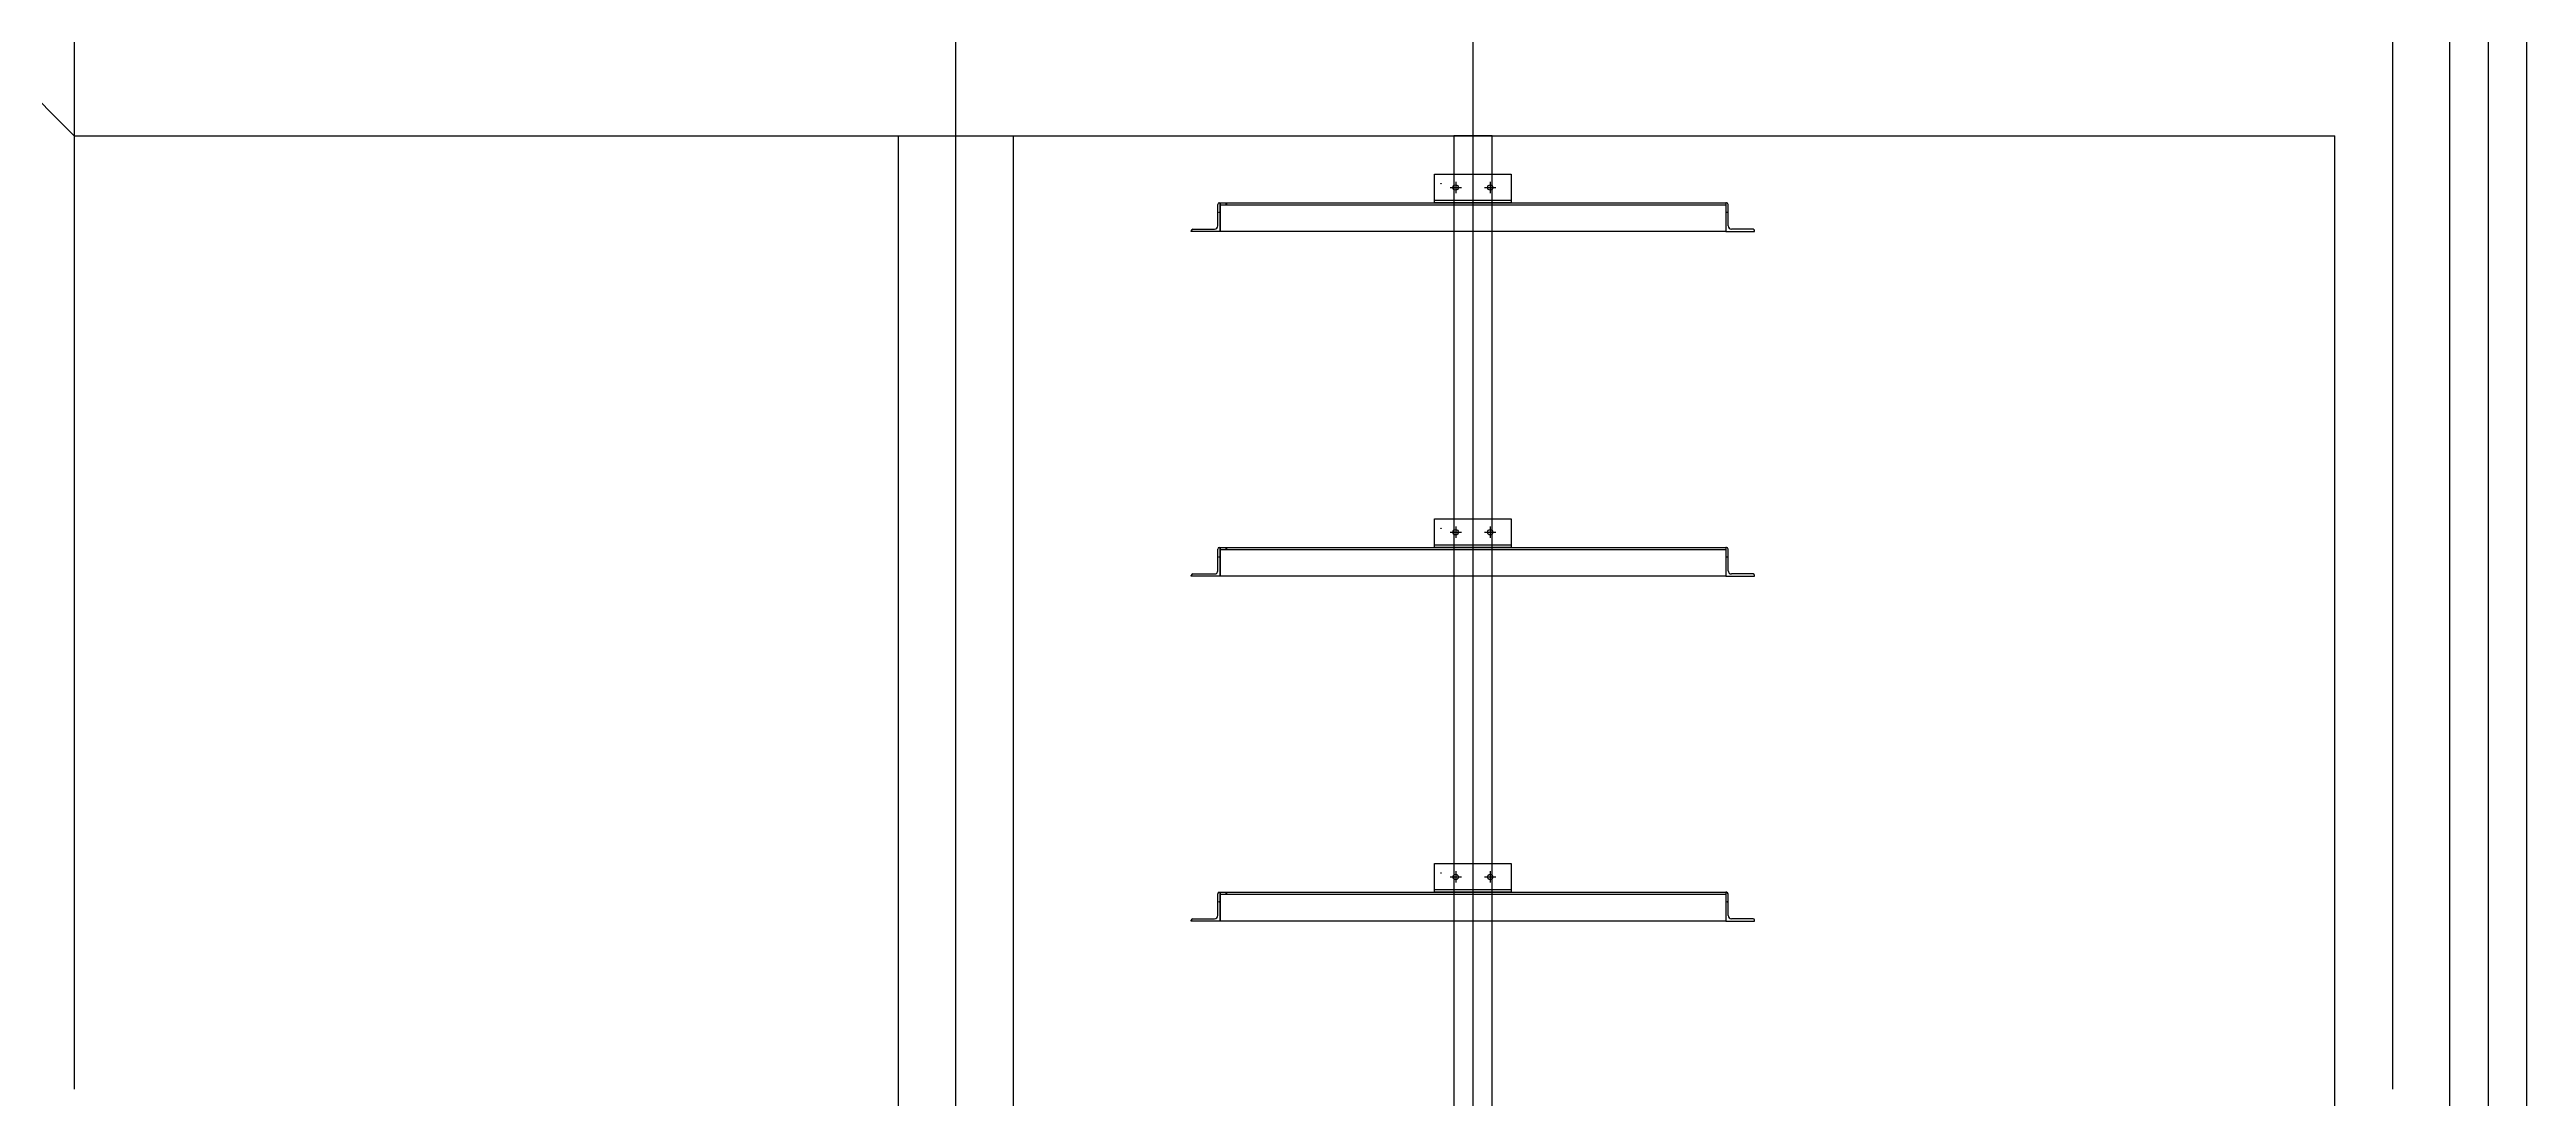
# Model space of a CAD drawing. Header units: millimetres. Extents: x 0 to 356400, y 0 to 68257.
# Drawn here: x 331824 to 338288, y 47725 to 50464 of the extents above; entities that cross this region are included whole.
import ezdxf
from ezdxf.enums import TextEntityAlignment as Align

# ---------------------------------------------------------------- set-up
doc = ezdxf.new("R2010")
doc.units = ezdxf.units.MM
doc.header["$LTSCALE"] = 75
doc.linetypes.add('CEN', pattern=[62, 60, -1, 0, -1])
for name, color, linetype in [('8', 8, 'Continuous'), ('A-CEN', 1, 'CEN'), ('주단면도-1$0$A-FLOR-GW', 6, 'Continuous'), ('주단면도-1$0$A-ST-CONC', 2, 'Continuous')]:
    doc.layers.add(name, color=color, linetype=linetype)
doc.styles.get("Standard").update_dxf_attribs({"font": 'arial.ttf'})

# ---------------------------------------------------------------- blocks, each defined once
blk = doc.blocks.new('G$CFADF2E56')
at = {"layer": '8'}
for p, q in [((1167.8, 24550, 0), (1167.8, 650, 0)), ((1217.8, 20450, 0), (1117.8, 20450, 0)), ((1117.8, 20450, 0), (1117.8, 0, 0)), ((1217.8, 0, 0), (1217.8, 20450, 0)), ((1067.8, 20350), (1267.8, 20350)), ((1067.8, 20275), (1067.8, 20350)), ((1108, 20315), (1137.6, 20315)), ((1122.8, 20329.8), (1122.8, 20300.2)), ((1198, 20315), (1227.6, 20315)), ((1212.8, 20329.8), (1212.8, 20300.2)), ((1267.8, 20350), (1267.8, 20275)), ((501.8, 20214.5), (501.8, 20271)), ((505.8, 20275), (507.8, 20275)), ((507.8, 20275), (1827.8, 20275)), ((507.8, 20200), (507.8, 20275)), ((507.8, 20275), (507.8, 20200)), ((1827.8, 20269), (507.8, 20269)), ((1267.8, 20281), (1067.8, 20281)), ((1267.8, 20275), (1067.8, 20275)), ((1827.8, 20275), (1827.8, 20200)), ((1827.8, 20275), (1827.8, 20200)), ((1829.8, 20275), (1827.8, 20275)), ((1833.8, 20214.5), (1833.8, 20271)), ((432.8, 20200), (432.8, 20202)), ((507.8, 20200), (432.8, 20200)), ((436.8, 20206), (493.3, 20206)), ((1827.8, 20200), (507.8, 20200)), ((1827.8, 20200), (1902.8, 20200)), ((1898.8, 20206), (1842.3, 20206)), ((1902.8, 20200), (1902.8, 20202)), ((1067.8, 19450), (1267.8, 19450)), ((1067.8, 19375), (1067.8, 19450)), ((1108, 19415), (1137.6, 19415)), ((1122.8, 19429.8), (1122.8, 19400.2)), ((1198, 19415), (1227.6, 19415)), ((1212.8, 19429.8), (1212.8, 19400.2)), ((1267.8, 19450), (1267.8, 19375)), ((501.8, 19314.5), (501.8, 19371)), ((505.8, 19375), (507.8, 19375)), ((507.8, 19300), (507.8, 19375)), ((507.8, 19375), (1827.8, 19375)), ((507.8, 19375), (507.8, 19300)), ((1827.8, 19369), (507.8, 19369)), ((1267.8, 19381), (1067.8, 19381)), ((1267.8, 19375), (1067.8, 19375)), ((1827.8, 19375), (1827.8, 19300)), ((1829.8, 19375), (1827.8, 19375)), ((1827.8, 19375), (1827.8, 19300)), ((1833.8, 19314.5), (1833.8, 19371)), ((432.8, 19300), (432.8, 19302)), ((507.8, 19300), (432.8, 19300)), ((436.8, 19306), (493.3, 19306)), ((1827.8, 19300), (507.8, 19300)), ((1827.8, 19300), (1902.8, 19300)), ((1898.8, 19306), (1842.3, 19306)), ((1902.8, 19300), (1902.8, 19302)), ((1067.8, 18550), (1267.8, 18550)), ((1067.8, 18475), (1067.8, 18550)), ((1108, 18515), (1137.6, 18515)), ((1122.8, 18529.8), (1122.8, 18500.2)), ((1198, 18515), (1227.6, 18515)), ((1212.8, 18529.8), (1212.8, 18500.2)), ((1267.8, 18550), (1267.8, 18475)), ((501.8, 18414.5), (501.8, 18471)), ((505.8, 18475), (507.8, 18475)), ((507.8, 18475), (1827.8, 18475)), ((507.8, 18400), (507.8, 18475)), ((507.8, 18475), (507.8, 18400)), ((1827.8, 18469), (507.8, 18469)), ((1267.8, 18481), (1067.8, 18481)), ((1267.8, 18475), (1067.8, 18475)), ((1827.8, 18475), (1827.8, 18400)), ((1827.8, 18475), (1827.8, 18400)), ((1829.8, 18475), (1827.8, 18475)), ((1833.8, 18414.5), (1833.8, 18471)), ((432.8, 18400), (432.8, 18402)), ((507.8, 18400), (432.8, 18400)), ((436.8, 18406), (493.3, 18406)), ((1827.8, 18400), (507.8, 18400)), ((1827.8, 18400), (1902.8, 18400)), ((1898.8, 18406), (1842.3, 18406)), ((1902.8, 18400), (1902.8, 18402))]:
    blk.add_line(p, q, dxfattribs=at)
for centre, radius in [((1084.5, 20325), 0.5), ((1122.8, 20315), 7), ((1212.8, 20315), 7), ((504.8, 20250), 0.5), ((524.5, 20272), 0.5), ((1830.8, 20250), 0.5), ((1084.5, 19425), 0.5), ((1122.8, 19415), 7), ((1212.8, 19415), 7), ((504.8, 19350), 0.5), ((524.5, 19372), 0.5), ((1830.8, 19350), 0.5), ((1084.5, 18525), 0.5), ((1122.8, 18515), 7), ((1212.8, 18515), 7), ((504.8, 18450), 0.5), ((524.5, 18472), 0.5), ((1830.8, 18450), 0.5)]:
    blk.add_circle(centre, radius, dxfattribs=at)
for centre, radius, start, end in [((505.8, 20271), 4, 90, 180), ((1829.8, 20271), 4, 0, 90), ((436.8, 20202), 4, 90, 180), ((493.3, 20214.5), 8.5, 270, 0), ((1842.3, 20214.5), 8.5, 180, 270), ((1898.8, 20202), 4, 0, 90), ((505.8, 19371), 4, 90, 180), ((1829.8, 19371), 4, 0, 90), ((436.8, 19302), 4, 90, 180), ((493.3, 19314.5), 8.5, 270, 0), ((1842.3, 19314.5), 8.5, 180, 270), ((1898.8, 19302), 4, 0, 90), ((505.8, 18471), 4, 90, 180), ((1829.8, 18471), 4, 0, 90), ((436.8, 18402), 4, 90, 180), ((493.3, 18414.5), 8.5, 270, 0), ((1842.3, 18414.5), 8.5, 180, 270), ((1898.8, 18402), 4, 0, 90)]:
    blk.add_arc(centre, radius, start, end, dxfattribs=at)
at = {"layer": '8', "text_generation_flag": 4}
for rotation, p in [(180, (1084.5, 20325)), (180, (504.8, 20250)), (270, (524.5, 20272)), (180, (1084.5, 19425)), (180, (504.8, 19350)), (270, (524.5, 19372)), (180, (1084.5, 18525)), (180, (504.8, 18450)), (270, (524.5, 18472))]:
    blk.add_text('Info', height=0.25, rotation=rotation, dxfattribs=at).set_placement(p, align=Align.MIDDLE_CENTER)
at = {"layer": '8'}
for p in [(1830.8, 20250), (1830.8, 19350), (1830.8, 18450)]:
    blk.add_text('Info', height=0.25, dxfattribs=at).set_placement(p, align=Align.MIDDLE_CENTER)
at = {"layer": '8', "text_generation_flag": 4, "flags": 1}
for tag, p, rotation in [('MATERIAL', (1084.5, 20321), 180), ('REMARK', (1084.5, 20317), 180), ('WEIGHT', (1084.5, 20320), 180), ('ENAME', (1084.5, 20323), 180), ('MAKER', (1084.5, 20318), 180), ('USER4', (1084.5, 20313), 180), ('PRICE', (1084.5, 20319), 180), ('USER1', (1084.5, 20316), 180), ('USER2', (1084.5, 20315), 180), ('USER3', (1084.5, 20314), 180), ('USER5', (1084.5, 20312), 180), ('NAME', (1084.5, 20324), 180), ('SPEC', (1084.5, 20322), 180), ('QTY', (1084.5, 20311), 180), ('MATERIAL', (504.8, 20246), 180), ('REMARK', (504.8, 20242), 180), ('WEIGHT', (504.8, 20245), 180), ('ENAME', (504.8, 20248), 180), ('MAKER', (504.8, 20243), 180), ('USER1', (504.8, 20241), 180), ('USER2', (504.8, 20240), 180), ('USER3', (504.8, 20239), 180), ('USER4', (504.8, 20238), 180), ('USER5', (504.8, 20237), 180), ('NAME', (504.8, 20249), 180), ('PRICE', (504.8, 20244), 180), ('SPEC', (504.8, 20247), 180), ('QTY', (504.8, 20236), 180), ('NAME', (525.5, 20272), 270), ('ENAME', (526.5, 20272), 270), ('SPEC', (527.5, 20272), 270), ('MATERIAL', (528.5, 20272), 270), ('WEIGHT', (529.5, 20272), 270), ('PRICE', (530.5, 20272), 270), ('MAKER', (531.5, 20272), 270), ('REMARK', (532.5, 20272), 270), ('USER1', (533.5, 20272), 270), ('USER2', (534.5, 20272), 270), ('USER3', (535.5, 20272), 270), ('USER4', (536.5, 20272), 270), ('USER5', (537.5, 20272), 270), ('QTY', (538.5, 20272), 270), ('MATERIAL', (1084.5, 19421), 180), ('REMARK', (1084.5, 19417), 180), ('WEIGHT', (1084.5, 19420), 180), ('ENAME', (1084.5, 19423), 180), ('MAKER', (1084.5, 19418), 180), ('USER4', (1084.5, 19413), 180), ('PRICE', (1084.5, 19419), 180), ('USER1', (1084.5, 19416), 180), ('USER2', (1084.5, 19415), 180), ('USER3', (1084.5, 19414), 180), ('USER5', (1084.5, 19412), 180), ('NAME', (1084.5, 19424), 180), ('SPEC', (1084.5, 19422), 180), ('QTY', (1084.5, 19411), 180), ('MATERIAL', (504.8, 19346), 180), ('REMARK', (504.8, 19342), 180), ('WEIGHT', (504.8, 19345), 180), ('ENAME', (504.8, 19348), 180), ('MAKER', (504.8, 19343), 180), ('USER1', (504.8, 19341), 180), ('USER2', (504.8, 19340), 180), ('USER3', (504.8, 19339), 180), ('USER4', (504.8, 19338), 180), ('USER5', (504.8, 19337), 180), ('NAME', (504.8, 19349), 180), ('PRICE', (504.8, 19344), 180), ('SPEC', (504.8, 19347), 180), ('QTY', (504.8, 19336), 180), ('NAME', (525.5, 19372), 270), ('ENAME', (526.5, 19372), 270), ('SPEC', (527.5, 19372), 270), ('MATERIAL', (528.5, 19372), 270), ('WEIGHT', (529.5, 19372), 270), ('PRICE', (530.5, 19372), 270), ('MAKER', (531.5, 19372), 270), ('REMARK', (532.5, 19372), 270), ('USER1', (533.5, 19372), 270), ('USER2', (534.5, 19372), 270), ('USER3', (535.5, 19372), 270), ('USER4', (536.5, 19372), 270), ('USER5', (537.5, 19372), 270), ('QTY', (538.5, 19372), 270), ('MATERIAL', (1084.5, 18521), 180), ('REMARK', (1084.5, 18517), 180), ('WEIGHT', (1084.5, 18520), 180), ('ENAME', (1084.5, 18523), 180), ('MAKER', (1084.5, 18518), 180), ('USER4', (1084.5, 18513), 180), ('PRICE', (1084.5, 18519), 180), ('USER1', (1084.5, 18516), 180), ('USER2', (1084.5, 18515), 180), ('USER3', (1084.5, 18514), 180), ('USER5', (1084.5, 18512), 180), ('NAME', (1084.5, 18524), 180), ('SPEC', (1084.5, 18522), 180), ('QTY', (1084.5, 18511), 180), ('MATERIAL', (504.8, 18446), 180), ('REMARK', (504.8, 18442), 180), ('WEIGHT', (504.8, 18445), 180), ('ENAME', (504.8, 18448), 180), ('MAKER', (504.8, 18443), 180), ('USER1', (504.8, 18441), 180), ('USER2', (504.8, 18440), 180), ('USER3', (504.8, 18439), 180), ('USER4', (504.8, 18438), 180), ('USER5', (504.8, 18437), 180), ('NAME', (504.8, 18449), 180), ('PRICE', (504.8, 18444), 180), ('SPEC', (504.8, 18447), 180), ('QTY', (504.8, 18436), 180), ('NAME', (525.5, 18472), 270), ('ENAME', (526.5, 18472), 270), ('SPEC', (527.5, 18472), 270), ('MATERIAL', (528.5, 18472), 270), ('WEIGHT', (529.5, 18472), 270), ('PRICE', (530.5, 18472), 270), ('MAKER', (531.5, 18472), 270), ('REMARK', (532.5, 18472), 270), ('USER1', (533.5, 18472), 270), ('USER2', (534.5, 18472), 270), ('USER3', (535.5, 18472), 270), ('USER4', (536.5, 18472), 270), ('USER5', (537.5, 18472), 270), ('QTY', (538.5, 18472), 270), ('MATERIAL', (1084.5, 17621), 180), ('REMARK', (1084.5, 17617), 180), ('WEIGHT', (1084.5, 17620), 180), ('ENAME', (1084.5, 17623), 180), ('MAKER', (1084.5, 17618), 180), ('USER4', (1084.5, 17613), 180), ('PRICE', (1084.5, 17619), 180), ('USER1', (1084.5, 17616), 180), ('USER2', (1084.5, 17615), 180), ('USER3', (1084.5, 17614), 180), ('USER5', (1084.5, 17612), 180), ('NAME', (1084.5, 17624), 180), ('SPEC', (1084.5, 17622), 180), ('QTY', (1084.5, 17611), 180), ('MATERIAL', (504.8, 17546), 180), ('REMARK', (504.8, 17542), 180), ('WEIGHT', (504.8, 17545), 180), ('ENAME', (504.8, 17548), 180), ('MAKER', (504.8, 17543), 180), ('USER1', (504.8, 17541), 180), ('USER2', (504.8, 17540), 180), ('USER3', (504.8, 17539), 180), ('USER4', (504.8, 17538), 180), ('USER5', (504.8, 17537), 180), ('NAME', (504.8, 17549), 180), ('PRICE', (504.8, 17544), 180), ('SPEC', (504.8, 17547), 180), ('QTY', (504.8, 17536), 180), ('NAME', (525.5, 17572), 270), ('ENAME', (526.5, 17572), 270), ('SPEC', (527.5, 17572), 270), ('MATERIAL', (528.5, 17572), 270), ('WEIGHT', (529.5, 17572), 270), ('PRICE', (530.5, 17572), 270), ('MAKER', (531.5, 17572), 270), ('REMARK', (532.5, 17572), 270), ('USER1', (533.5, 17572), 270), ('USER2', (534.5, 17572), 270), ('USER3', (535.5, 17572), 270), ('USER4', (536.5, 17572), 270), ('USER5', (537.5, 17572), 270), ('QTY', (538.5, 17572), 270), ('MATERIAL', (1084.5, 16721), 180), ('REMARK', (1084.5, 16717), 180), ('WEIGHT', (1084.5, 16720), 180), ('ENAME', (1084.5, 16723), 180), ('MAKER', (1084.5, 16718), 180), ('USER4', (1084.5, 16713), 180), ('PRICE', (1084.5, 16719), 180), ('USER1', (1084.5, 16716), 180), ('USER2', (1084.5, 16715), 180), ('USER3', (1084.5, 16714), 180), ('USER5', (1084.5, 16712), 180), ('NAME', (1084.5, 16724), 180), ('SPEC', (1084.5, 16722), 180), ('QTY', (1084.5, 16711), 180), ('MATERIAL', (504.8, 16646), 180), ('REMARK', (504.8, 16642), 180), ('WEIGHT', (504.8, 16645), 180), ('ENAME', (504.8, 16648), 180), ('MAKER', (504.8, 16643), 180), ('USER1', (504.8, 16641), 180), ('USER2', (504.8, 16640), 180), ('USER3', (504.8, 16639), 180), ('USER4', (504.8, 16638), 180), ('USER5', (504.8, 16637), 180), ('NAME', (504.8, 16649), 180), ('PRICE', (504.8, 16644), 180), ('SPEC', (504.8, 16647), 180), ('QTY', (504.8, 16636), 180), ('NAME', (525.5, 16672), 270), ('ENAME', (526.5, 16672), 270), ('SPEC', (527.5, 16672), 270), ('MATERIAL', (528.5, 16672), 270), ('WEIGHT', (529.5, 16672), 270), ('PRICE', (530.5, 16672), 270), ('MAKER', (531.5, 16672), 270), ('REMARK', (532.5, 16672), 270), ('USER1', (533.5, 16672), 270), ('USER2', (534.5, 16672), 270), ('USER3', (535.5, 16672), 270), ('USER4', (536.5, 16672), 270), ('USER5', (537.5, 16672), 270), ('QTY', (538.5, 16672), 270), ('MATERIAL', (1084.5, 15821), 180), ('REMARK', (1084.5, 15817), 180), ('WEIGHT', (1084.5, 15820), 180), ('ENAME', (1084.5, 15823), 180), ('MAKER', (1084.5, 15818), 180), ('USER4', (1084.5, 15813), 180), ('PRICE', (1084.5, 15819), 180), ('USER1', (1084.5, 15816), 180), ('USER2', (1084.5, 15815), 180), ('USER3', (1084.5, 15814), 180), ('USER5', (1084.5, 15812), 180), ('NAME', (1084.5, 15824), 180), ('SPEC', (1084.5, 15822), 180), ('QTY', (1084.5, 15811), 180), ('MATERIAL', (504.8, 15746), 180), ('REMARK', (504.8, 15742), 180), ('WEIGHT', (504.8, 15745), 180), ('ENAME', (504.8, 15748), 180), ('MAKER', (504.8, 15743), 180), ('USER1', (504.8, 15741), 180), ('USER2', (504.8, 15740), 180), ('USER3', (504.8, 15739), 180), ('USER4', (504.8, 15738), 180), ('USER5', (504.8, 15737), 180), ('NAME', (504.8, 15749), 180), ('PRICE', (504.8, 15744), 180), ('SPEC', (504.8, 15747), 180), ('QTY', (504.8, 15736), 180), ('NAME', (525.5, 15772), 270), ('ENAME', (526.5, 15772), 270), ('SPEC', (527.5, 15772), 270), ('MATERIAL', (528.5, 15772), 270), ('WEIGHT', (529.5, 15772), 270), ('PRICE', (530.5, 15772), 270), ('MAKER', (531.5, 15772), 270), ('REMARK', (532.5, 15772), 270), ('USER1', (533.5, 15772), 270), ('USER2', (534.5, 15772), 270), ('USER3', (535.5, 15772), 270), ('USER4', (536.5, 15772), 270), ('USER5', (537.5, 15772), 270), ('QTY', (538.5, 15772), 270), ('NAME', (525.5, 14872), 270), ('ENAME', (526.5, 14872), 270), ('SPEC', (527.5, 14872), 270), ('MATERIAL', (528.5, 14872), 270), ('WEIGHT', (529.5, 14872), 270), ('PRICE', (530.5, 14872), 270), ('MAKER', (531.5, 14872), 270), ('REMARK', (532.5, 14872), 270), ('USER1', (533.5, 14872), 270), ('USER2', (534.5, 14872), 270), ('USER3', (535.5, 14872), 270), ('USER4', (536.5, 14872), 270), ('USER5', (537.5, 14872), 270), ('QTY', (538.5, 14872), 270), ('MATERIAL', (1084.5, 14921), 180), ('REMARK', (1084.5, 14917), 180), ('WEIGHT', (1084.5, 14920), 180), ('ENAME', (1084.5, 14923), 180), ('MAKER', (1084.5, 14918), 180), ('USER4', (1084.5, 14913), 180), ('PRICE', (1084.5, 14919), 180), ('USER1', (1084.5, 14916), 180), ('USER2', (1084.5, 14915), 180), ('USER3', (1084.5, 14914), 180), ('USER5', (1084.5, 14912), 180), ('NAME', (1084.5, 14924), 180), ('SPEC', (1084.5, 14922), 180), ('QTY', (1084.5, 14911), 180), ('MATERIAL', (504.8, 14846), 180), ('REMARK', (504.8, 14842), 180), ('WEIGHT', (504.8, 14845), 180), ('ENAME', (504.8, 14848), 180), ('MAKER', (504.8, 14843), 180), ('USER1', (504.8, 14841), 180), ('USER2', (504.8, 14840), 180), ('USER3', (504.8, 14839), 180), ('USER4', (504.8, 14838), 180), ('USER5', (504.8, 14837), 180), ('NAME', (504.8, 14849), 180), ('PRICE', (504.8, 14844), 180), ('SPEC', (504.8, 14847), 180), ('QTY', (504.8, 14836), 180), ('NAME', (525.5, 13972), 270), ('ENAME', (526.5, 13972), 270), ('SPEC', (527.5, 13972), 270), ('MATERIAL', (528.5, 13972), 270), ('WEIGHT', (529.5, 13972), 270), ('PRICE', (530.5, 13972), 270), ('MAKER', (531.5, 13972), 270), ('REMARK', (532.5, 13972), 270), ('USER1', (533.5, 13972), 270), ('USER2', (534.5, 13972), 270), ('USER3', (535.5, 13972), 270), ('USER4', (536.5, 13972), 270), ('USER5', (537.5, 13972), 270), ('QTY', (538.5, 13972), 270), ('MATERIAL', (1084.5, 14021), 180), ('REMARK', (1084.5, 14017), 180), ('WEIGHT', (1084.5, 14020), 180), ('ENAME', (1084.5, 14023), 180), ('MAKER', (1084.5, 14018), 180), ('USER4', (1084.5, 14013), 180), ('PRICE', (1084.5, 14019), 180), ('USER1', (1084.5, 14016), 180), ('USER2', (1084.5, 14015), 180), ('USER3', (1084.5, 14014), 180), ('USER5', (1084.5, 14012), 180), ('NAME', (1084.5, 14024), 180), ('SPEC', (1084.5, 14022), 180), ('QTY', (1084.5, 14011), 180), ('MATERIAL', (504.8, 13946), 180), ('REMARK', (504.8, 13942), 180), ('WEIGHT', (504.8, 13945), 180), ('ENAME', (504.8, 13948), 180), ('MAKER', (504.8, 13943), 180), ('USER1', (504.8, 13941), 180), ('USER2', (504.8, 13940), 180), ('USER3', (504.8, 13939), 180), ('USER4', (504.8, 13938), 180), ('USER5', (504.8, 13937), 180), ('NAME', (504.8, 13949), 180), ('PRICE', (504.8, 13944), 180), ('SPEC', (504.8, 13947), 180), ('QTY', (504.8, 13936), 180), ('MATERIAL', (1084.5, 12321), 180), ('REMARK', (1084.5, 12317), 180), ('WEIGHT', (1084.5, 12320), 180), ('ENAME', (1084.5, 12323), 180), ('MAKER', (1084.5, 12318), 180), ('USER4', (1084.5, 12313), 180), ('PRICE', (1084.5, 12319), 180), ('USER1', (1084.5, 12316), 180), ('USER2', (1084.5, 12315), 180), ('USER3', (1084.5, 12314), 180), ('USER5', (1084.5, 12312), 180), ('NAME', (1084.5, 12324), 180), ('SPEC', (1084.5, 12322), 180), ('QTY', (1084.5, 12311), 180), ('MATERIAL', (504.8, 12246), 180), ('REMARK', (504.8, 12242), 180), ('WEIGHT', (504.8, 12245), 180), ('ENAME', (504.8, 12248), 180), ('MAKER', (504.8, 12243), 180), ('USER1', (504.8, 12241), 180), ('USER2', (504.8, 12240), 180), ('USER3', (504.8, 12239), 180), ('USER4', (504.8, 12238), 180), ('USER5', (504.8, 12237), 180), ('NAME', (504.8, 12249), 180), ('PRICE', (504.8, 12244), 180), ('SPEC', (504.8, 12247), 180), ('QTY', (504.8, 12236), 180), ('NAME', (525.5, 12272), 270), ('ENAME', (526.5, 12272), 270), ('SPEC', (527.5, 12272), 270), ('MATERIAL', (528.5, 12272), 270), ('WEIGHT', (529.5, 12272), 270), ('PRICE', (530.5, 12272), 270), ('MAKER', (531.5, 12272), 270), ('REMARK', (532.5, 12272), 270), ('USER1', (533.5, 12272), 270), ('USER2', (534.5, 12272), 270), ('USER3', (535.5, 12272), 270), ('USER4', (536.5, 12272), 270), ('USER5', (537.5, 12272), 270), ('QTY', (538.5, 12272), 270), ('MATERIAL', (1084.5, 10621), 180), ('REMARK', (1084.5, 10617), 180), ('WEIGHT', (1084.5, 10620), 180), ('ENAME', (1084.5, 10623), 180), ('MAKER', (1084.5, 10618), 180), ('USER4', (1084.5, 10613), 180), ('PRICE', (1084.5, 10619), 180), ('USER1', (1084.5, 10616), 180), ('USER2', (1084.5, 10615), 180), ('USER3', (1084.5, 10614), 180), ('USER5', (1084.5, 10612), 180), ('NAME', (1084.5, 10624), 180), ('SPEC', (1084.5, 10622), 180), ('QTY', (1084.5, 10611), 180), ('MATERIAL', (504.8, 10546), 180), ('REMARK', (504.8, 10542), 180), ('WEIGHT', (504.8, 10545), 180), ('ENAME', (504.8, 10548), 180), ('MAKER', (504.8, 10543), 180), ('USER1', (504.8, 10541), 180), ('USER2', (504.8, 10540), 180), ('USER3', (504.8, 10539), 180), ('USER4', (504.8, 10538), 180), ('USER5', (504.8, 10537), 180), ('NAME', (504.8, 10549), 180), ('PRICE', (504.8, 10544), 180), ('SPEC', (504.8, 10547), 180), ('NAME', (525.5, 10572), 270), ('ENAME', (526.5, 10572), 270), ('SPEC', (527.5, 10572), 270), ('MATERIAL', (528.5, 10572), 270), ('WEIGHT', (529.5, 10572), 270), ('PRICE', (530.5, 10572), 270), ('MAKER', (531.5, 10572), 270), ('REMARK', (532.5, 10572), 270), ('USER1', (533.5, 10572), 270), ('USER2', (534.5, 10572), 270), ('USER3', (535.5, 10572), 270), ('USER4', (536.5, 10572), 270), ('USER5', (537.5, 10572), 270), ('QTY', (538.5, 10572), 270), ('QTY', (504.8, 10536), 180), ('MATERIAL', (1084.5, 8921), 180), ('ENAME', (1084.5, 8923), 180), ('NAME', (1084.5, 8924), 180), ('SPEC', (1084.5, 8922), 180), ('NAME', (525.5, 8872), 270), ('ENAME', (526.5, 8872), 270), ('SPEC', (527.5, 8872), 270), ('MATERIAL', (528.5, 8872), 270), ('WEIGHT', (529.5, 8872), 270), ('PRICE', (530.5, 8872), 270), ('MAKER', (531.5, 8872), 270), ('REMARK', (532.5, 8872), 270), ('USER1', (533.5, 8872), 270), ('USER2', (534.5, 8872), 270), ('USER3', (535.5, 8872), 270), ('USER4', (536.5, 8872), 270), ('USER5', (537.5, 8872), 270), ('QTY', (538.5, 8872), 270), ('REMARK', (1084.5, 8917), 180), ('WEIGHT', (1084.5, 8920), 180), ('MAKER', (1084.5, 8918), 180), ('USER4', (1084.5, 8913), 180), ('PRICE', (1084.5, 8919), 180), ('USER1', (1084.5, 8916), 180), ('USER2', (1084.5, 8915), 180), ('USER3', (1084.5, 8914), 180), ('USER5', (1084.5, 8912), 180), ('QTY', (1084.5, 8911), 180), ('MATERIAL', (504.8, 8846), 180), ('REMARK', (504.8, 8842), 180), ('WEIGHT', (504.8, 8845), 180), ('ENAME', (504.8, 8848), 180), ('MAKER', (504.8, 8843), 180), ('USER1', (504.8, 8841), 180), ('USER2', (504.8, 8840), 180), ('USER3', (504.8, 8839), 180), ('USER4', (504.8, 8838), 180), ('USER5', (504.8, 8837), 180), ('NAME', (504.8, 8849), 180), ('PRICE', (504.8, 8844), 180), ('SPEC', (504.8, 8847), 180), ('QTY', (504.8, 8836), 180), ('MATERIAL', (1084.5, 7221), 180), ('REMARK', (1084.5, 7217), 180), ('WEIGHT', (1084.5, 7220), 180), ('ENAME', (1084.5, 7223), 180), ('MAKER', (1084.5, 7218), 180), ('USER4', (1084.5, 7213), 180), ('PRICE', (1084.5, 7219), 180), ('USER1', (1084.5, 7216), 180), ('USER2', (1084.5, 7215), 180), ('USER3', (1084.5, 7214), 180), ('USER5', (1084.5, 7212), 180), ('NAME', (1084.5, 7224), 180), ('SPEC', (1084.5, 7222), 180), ('QTY', (1084.5, 7211), 180), ('MATERIAL', (504.8, 7146), 180), ('REMARK', (504.8, 7142), 180), ('WEIGHT', (504.8, 7145), 180), ('ENAME', (504.8, 7148), 180), ('MAKER', (504.8, 7143), 180), ('USER1', (504.8, 7141), 180), ('USER2', (504.8, 7140), 180), ('USER3', (504.8, 7139), 180), ('USER4', (504.8, 7138), 180), ('USER5', (504.8, 7137), 180), ('NAME', (504.8, 7149), 180), ('PRICE', (504.8, 7144), 180), ('SPEC', (504.8, 7147), 180), ('QTY', (504.8, 7136), 180), ('NAME', (525.5, 7172), 270), ('ENAME', (526.5, 7172), 270), ('SPEC', (527.5, 7172), 270), ('MATERIAL', (528.5, 7172), 270), ('WEIGHT', (529.5, 7172), 270), ('PRICE', (530.5, 7172), 270), ('MAKER', (531.5, 7172), 270), ('REMARK', (532.5, 7172), 270), ('USER1', (533.5, 7172), 270), ('USER2', (534.5, 7172), 270), ('USER3', (535.5, 7172), 270), ('USER4', (536.5, 7172), 270), ('USER5', (537.5, 7172), 270), ('QTY', (538.5, 7172), 270), ('MATERIAL', (1084.5, 5521), 180), ('REMARK', (1084.5, 5517), 180), ('WEIGHT', (1084.5, 5520), 180), ('ENAME', (1084.5, 5523), 180), ('MAKER', (1084.5, 5518), 180), ('USER4', (1084.5, 5513), 180), ('PRICE', (1084.5, 5519), 180), ('USER1', (1084.5, 5516), 180), ('USER2', (1084.5, 5515), 180), ('USER3', (1084.5, 5514), 180), ('USER5', (1084.5, 5512), 180), ('NAME', (1084.5, 5524), 180), ('SPEC', (1084.5, 5522), 180), ('QTY', (1084.5, 5511), 180), ('MATERIAL', (504.8, 5446), 180), ('REMARK', (504.8, 5442), 180), ('WEIGHT', (504.8, 5445), 180), ('ENAME', (504.8, 5448), 180), ('MAKER', (504.8, 5443), 180), ('USER1', (504.8, 5441), 180), ('USER2', (504.8, 5440), 180), ('USER3', (504.8, 5439), 180), ('USER4', (504.8, 5438), 180), ('USER5', (504.8, 5437), 180), ('NAME', (504.8, 5449), 180), ('PRICE', (504.8, 5444), 180), ('SPEC', (504.8, 5447), 180), ('QTY', (504.8, 5436), 180), ('NAME', (525.5, 5472), 270), ('ENAME', (526.5, 5472), 270), ('SPEC', (527.5, 5472), 270), ('MATERIAL', (528.5, 5472), 270), ('WEIGHT', (529.5, 5472), 270), ('PRICE', (530.5, 5472), 270), ('MAKER', (531.5, 5472), 270), ('REMARK', (532.5, 5472), 270), ('USER1', (533.5, 5472), 270), ('USER2', (534.5, 5472), 270), ('USER3', (535.5, 5472), 270), ('USER4', (536.5, 5472), 270), ('USER5', (537.5, 5472), 270), ('QTY', (538.5, 5472), 270), ('MATERIAL', (1084.5, 3821), 180), ('REMARK', (1084.5, 3817), 180), ('WEIGHT', (1084.5, 3820), 180), ('ENAME', (1084.5, 3823), 180), ('MAKER', (1084.5, 3818), 180), ('PRICE', (1084.5, 3819), 180), ('USER1', (1084.5, 3816), 180), ('USER2', (1084.5, 3815), 180), ('USER3', (1084.5, 3814), 180), ('NAME', (1084.5, 3824), 180), ('SPEC', (1084.5, 3822), 180), ('NAME', (525.5, 3772), 270), ('ENAME', (526.5, 3772), 270), ('SPEC', (527.5, 3772), 270), ('MATERIAL', (528.5, 3772), 270), ('WEIGHT', (529.5, 3772), 270), ('PRICE', (530.5, 3772), 270), ('MAKER', (531.5, 3772), 270), ('REMARK', (532.5, 3772), 270), ('USER1', (533.5, 3772), 270), ('USER2', (534.5, 3772), 270), ('USER3', (535.5, 3772), 270), ('USER4', (536.5, 3772), 270), ('USER5', (537.5, 3772), 270), ('QTY', (538.5, 3772), 270), ('USER4', (1084.5, 3813), 180), ('USER5', (1084.5, 3812), 180), ('QTY', (1084.5, 3811), 180), ('MATERIAL', (504.8, 3746), 180), ('REMARK', (504.8, 3742), 180), ('WEIGHT', (504.8, 3745), 180), ('ENAME', (504.8, 3748), 180), ('MAKER', (504.8, 3743), 180), ('USER1', (504.8, 3741), 180), ('USER2', (504.8, 3740), 180), ('USER3', (504.8, 3739), 180), ('USER4', (504.8, 3738), 180), ('USER5', (504.8, 3737), 180), ('NAME', (504.8, 3749), 180), ('PRICE', (504.8, 3744), 180), ('SPEC', (504.8, 3747), 180), ('QTY', (504.8, 3736), 180), ('NAME', (525.5, 2072), 270), ('ENAME', (526.5, 2072), 270), ('SPEC', (527.5, 2072), 270), ('MATERIAL', (528.5, 2072), 270), ('WEIGHT', (529.5, 2072), 270), ('PRICE', (530.5, 2072), 270), ('MAKER', (531.5, 2072), 270), ('REMARK', (532.5, 2072), 270), ('USER1', (533.5, 2072), 270), ('USER2', (534.5, 2072), 270), ('USER3', (535.5, 2072), 270), ('USER4', (536.5, 2072), 270), ('USER5', (537.5, 2072), 270), ('QTY', (538.5, 2072), 270), ('MATERIAL', (1084.5, 2121), 180), ('REMARK', (1084.5, 2117), 180), ('WEIGHT', (1084.5, 2120), 180), ('ENAME', (1084.5, 2123), 180), ('MAKER', (1084.5, 2118), 180), ('USER4', (1084.5, 2113), 180), ('PRICE', (1084.5, 2119), 180), ('USER1', (1084.5, 2116), 180), ('USER2', (1084.5, 2115), 180), ('USER3', (1084.5, 2114), 180), ('USER5', (1084.5, 2112), 180), ('NAME', (1084.5, 2124), 180), ('SPEC', (1084.5, 2122), 180), ('QTY', (1084.5, 2111), 180), ('MATERIAL', (504.8, 2046), 180), ('REMARK', (504.8, 2042), 180), ('WEIGHT', (504.8, 2045), 180), ('ENAME', (504.8, 2048), 180), ('MAKER', (504.8, 2043), 180), ('USER1', (504.8, 2041), 180), ('USER2', (504.8, 2040), 180), ('USER3', (504.8, 2039), 180), ('USER4', (504.8, 2038), 180), ('USER5', (504.8, 2037), 180), ('NAME', (504.8, 2049), 180), ('PRICE', (504.8, 2044), 180), ('SPEC', (504.8, 2047), 180), ('QTY', (504.8, 2036), 180), ('MATERIAL', (1084.5, 421), 180), ('REMARK', (1084.5, 417), 180), ('WEIGHT', (1084.5, 420), 180), ('ENAME', (1084.5, 423), 180), ('MAKER', (1084.5, 418), 180), ('USER4', (1084.5, 413), 180), ('PRICE', (1084.5, 419), 180), ('USER1', (1084.5, 416), 180), ('USER2', (1084.5, 415), 180), ('USER3', (1084.5, 414), 180), ('USER5', (1084.5, 412), 180), ('NAME', (1084.5, 424), 180), ('SPEC', (1084.5, 422), 180), ('QTY', (1084.5, 411), 180), ('MATERIAL', (504.8, 346), 180), ('REMARK', (504.8, 342), 180), ('WEIGHT', (504.8, 345), 180), ('ENAME', (504.8, 348), 180), ('MAKER', (504.8, 343), 180), ('USER1', (504.8, 341), 180), ('USER2', (504.8, 340), 180), ('USER3', (504.8, 339), 180), ('USER4', (504.8, 338), 180), ('USER5', (504.8, 337), 180), ('NAME', (504.8, 349), 180), ('PRICE', (504.8, 344), 180), ('SPEC', (504.8, 347), 180), ('QTY', (504.8, 336), 180), ('NAME', (525.5, 372), 270), ('ENAME', (526.5, 372), 270), ('SPEC', (527.5, 372), 270), ('MATERIAL', (528.5, 372), 270), ('WEIGHT', (529.5, 372), 270), ('PRICE', (530.5, 372), 270), ('MAKER', (531.5, 372), 270), ('REMARK', (532.5, 372), 270), ('USER1', (533.5, 372), 270), ('USER2', (534.5, 372), 270), ('USER3', (535.5, 372), 270), ('USER4', (536.5, 372), 270), ('USER5', (537.5, 372), 270), ('QTY', (538.5, 372), 270)]:
    blk.add_attdef(tag, p, '', height=0.25, rotation=rotation, dxfattribs=at)
at = {"layer": '8', "flags": 1}
for tag, p in [('WEIGHT', (1830.8, 20245)), ('NAME', (1830.8, 20249)), ('ENAME', (1830.8, 20248)), ('SPEC', (1830.8, 20247)), ('MATERIAL', (1830.8, 20246)), ('PRICE', (1830.8, 20244)), ('MAKER', (1830.8, 20243)), ('REMARK', (1830.8, 20242)), ('USER1', (1830.8, 20241)), ('USER2', (1830.8, 20240)), ('USER3', (1830.8, 20239)), ('USER4', (1830.8, 20238)), ('USER5', (1830.8, 20237)), ('QTY', (1830.8, 20236)), ('WEIGHT', (1830.8, 19345)), ('NAME', (1830.8, 19349)), ('ENAME', (1830.8, 19348)), ('SPEC', (1830.8, 19347)), ('MATERIAL', (1830.8, 19346)), ('PRICE', (1830.8, 19344)), ('MAKER', (1830.8, 19343)), ('REMARK', (1830.8, 19342)), ('USER1', (1830.8, 19341)), ('USER2', (1830.8, 19340)), ('USER3', (1830.8, 19339)), ('USER4', (1830.8, 19338)), ('USER5', (1830.8, 19337)), ('QTY', (1830.8, 19336)), ('WEIGHT', (1830.8, 18445)), ('NAME', (1830.8, 18449)), ('ENAME', (1830.8, 18448)), ('SPEC', (1830.8, 18447)), ('MATERIAL', (1830.8, 18446)), ('PRICE', (1830.8, 18444)), ('MAKER', (1830.8, 18443)), ('REMARK', (1830.8, 18442)), ('USER1', (1830.8, 18441)), ('USER2', (1830.8, 18440)), ('USER3', (1830.8, 18439)), ('USER4', (1830.8, 18438)), ('USER5', (1830.8, 18437)), ('QTY', (1830.8, 18436)), ('WEIGHT', (1830.8, 17545)), ('NAME', (1830.8, 17549)), ('ENAME', (1830.8, 17548)), ('SPEC', (1830.8, 17547)), ('MATERIAL', (1830.8, 17546)), ('PRICE', (1830.8, 17544)), ('MAKER', (1830.8, 17543)), ('REMARK', (1830.8, 17542)), ('USER1', (1830.8, 17541)), ('USER2', (1830.8, 17540)), ('USER3', (1830.8, 17539)), ('USER4', (1830.8, 17538)), ('USER5', (1830.8, 17537)), ('QTY', (1830.8, 17536)), ('WEIGHT', (1830.8, 16645)), ('NAME', (1830.8, 16649)), ('ENAME', (1830.8, 16648)), ('SPEC', (1830.8, 16647)), ('MATERIAL', (1830.8, 16646)), ('PRICE', (1830.8, 16644)), ('MAKER', (1830.8, 16643)), ('REMARK', (1830.8, 16642)), ('USER1', (1830.8, 16641)), ('USER2', (1830.8, 16640)), ('USER3', (1830.8, 16639)), ('USER4', (1830.8, 16638)), ('USER5', (1830.8, 16637)), ('QTY', (1830.8, 16636)), ('WEIGHT', (1830.8, 15745)), ('NAME', (1830.8, 15749)), ('ENAME', (1830.8, 15748)), ('SPEC', (1830.8, 15747)), ('MATERIAL', (1830.8, 15746)), ('PRICE', (1830.8, 15744)), ('MAKER', (1830.8, 15743)), ('REMARK', (1830.8, 15742)), ('USER1', (1830.8, 15741)), ('USER2', (1830.8, 15740)), ('USER3', (1830.8, 15739)), ('USER4', (1830.8, 15738)), ('USER5', (1830.8, 15737)), ('QTY', (1830.8, 15736)), ('WEIGHT', (1830.8, 14845)), ('NAME', (1830.8, 14849)), ('ENAME', (1830.8, 14848)), ('SPEC', (1830.8, 14847)), ('MATERIAL', (1830.8, 14846)), ('PRICE', (1830.8, 14844)), ('MAKER', (1830.8, 14843)), ('REMARK', (1830.8, 14842)), ('USER1', (1830.8, 14841)), ('USER2', (1830.8, 14840)), ('USER3', (1830.8, 14839)), ('USER4', (1830.8, 14838)), ('USER5', (1830.8, 14837)), ('QTY', (1830.8, 14836)), ('WEIGHT', (1830.8, 13945)), ('NAME', (1830.8, 13949)), ('ENAME', (1830.8, 13948)), ('SPEC', (1830.8, 13947)), ('MATERIAL', (1830.8, 13946)), ('PRICE', (1830.8, 13944)), ('MAKER', (1830.8, 13943)), ('REMARK', (1830.8, 13942)), ('USER1', (1830.8, 13941)), ('USER2', (1830.8, 13940)), ('USER3', (1830.8, 13939)), ('USER4', (1830.8, 13938)), ('USER5', (1830.8, 13937)), ('QTY', (1830.8, 13936)), ('WEIGHT', (1830.8, 12245)), ('NAME', (1830.8, 12249)), ('ENAME', (1830.8, 12248)), ('SPEC', (1830.8, 12247)), ('MATERIAL', (1830.8, 12246)), ('PRICE', (1830.8, 12244)), ('MAKER', (1830.8, 12243)), ('REMARK', (1830.8, 12242)), ('USER1', (1830.8, 12241)), ('USER2', (1830.8, 12240)), ('USER3', (1830.8, 12239)), ('USER4', (1830.8, 12238)), ('USER5', (1830.8, 12237)), ('QTY', (1830.8, 12236)), ('WEIGHT', (1830.8, 10545)), ('NAME', (1830.8, 10549)), ('ENAME', (1830.8, 10548)), ('SPEC', (1830.8, 10547)), ('MATERIAL', (1830.8, 10546)), ('PRICE', (1830.8, 10544)), ('MAKER', (1830.8, 10543)), ('REMARK', (1830.8, 10542)), ('USER1', (1830.8, 10541)), ('USER2', (1830.8, 10540)), ('USER3', (1830.8, 10539)), ('USER4', (1830.8, 10538)), ('USER5', (1830.8, 10537)), ('QTY', (1830.8, 10536)), ('WEIGHT', (1830.8, 8845)), ('NAME', (1830.8, 8849)), ('ENAME', (1830.8, 8848)), ('SPEC', (1830.8, 8847)), ('MATERIAL', (1830.8, 8846)), ('PRICE', (1830.8, 8844)), ('MAKER', (1830.8, 8843)), ('REMARK', (1830.8, 8842)), ('USER1', (1830.8, 8841)), ('USER2', (1830.8, 8840)), ('USER3', (1830.8, 8839)), ('USER4', (1830.8, 8838)), ('USER5', (1830.8, 8837)), ('QTY', (1830.8, 8836)), ('WEIGHT', (1830.8, 7145)), ('NAME', (1830.8, 7149)), ('ENAME', (1830.8, 7148)), ('SPEC', (1830.8, 7147)), ('MATERIAL', (1830.8, 7146)), ('PRICE', (1830.8, 7144)), ('MAKER', (1830.8, 7143)), ('REMARK', (1830.8, 7142)), ('USER1', (1830.8, 7141)), ('USER2', (1830.8, 7140)), ('USER3', (1830.8, 7139)), ('USER4', (1830.8, 7138)), ('USER5', (1830.8, 7137)), ('QTY', (1830.8, 7136)), ('WEIGHT', (1830.8, 5445)), ('NAME', (1830.8, 5449)), ('ENAME', (1830.8, 5448)), ('SPEC', (1830.8, 5447)), ('MATERIAL', (1830.8, 5446)), ('PRICE', (1830.8, 5444)), ('MAKER', (1830.8, 5443)), ('REMARK', (1830.8, 5442)), ('USER1', (1830.8, 5441)), ('USER2', (1830.8, 5440)), ('USER3', (1830.8, 5439)), ('USER4', (1830.8, 5438)), ('USER5', (1830.8, 5437)), ('QTY', (1830.8, 5436)), ('WEIGHT', (1830.8, 3745)), ('NAME', (1830.8, 3749)), ('ENAME', (1830.8, 3748)), ('SPEC', (1830.8, 3747)), ('MATERIAL', (1830.8, 3746)), ('PRICE', (1830.8, 3744)), ('MAKER', (1830.8, 3743)), ('REMARK', (1830.8, 3742)), ('USER1', (1830.8, 3741)), ('USER2', (1830.8, 3740)), ('USER3', (1830.8, 3739)), ('USER4', (1830.8, 3738)), ('USER5', (1830.8, 3737)), ('QTY', (1830.8, 3736)), ('WEIGHT', (1830.8, 2045)), ('NAME', (1830.8, 2049)), ('ENAME', (1830.8, 2048)), ('SPEC', (1830.8, 2047)), ('MATERIAL', (1830.8, 2046)), ('PRICE', (1830.8, 2044)), ('MAKER', (1830.8, 2043)), ('REMARK', (1830.8, 2042)), ('USER1', (1830.8, 2041)), ('USER2', (1830.8, 2040)), ('USER3', (1830.8, 2039)), ('USER4', (1830.8, 2038)), ('USER5', (1830.8, 2037)), ('QTY', (1830.8, 2036)), ('WEIGHT', (1830.8, 345)), ('NAME', (1830.8, 349)), ('ENAME', (1830.8, 348)), ('SPEC', (1830.8, 347)), ('MATERIAL', (1830.8, 346)), ('PRICE', (1830.8, 344)), ('MAKER', (1830.8, 343)), ('REMARK', (1830.8, 342)), ('USER1', (1830.8, 341)), ('USER2', (1830.8, 340)), ('USER3', (1830.8, 339)), ('USER4', (1830.8, 338)), ('USER5', (1830.8, 337)), ('QTY', (1830.8, 336))]:
    blk.add_attdef(tag, p, '', height=0.25, dxfattribs=at)

msp = doc.modelspace()

# ---------------------------------------------------------------- linework, layer by layer
at = {"layer": 'A-CEN'}
for p, q in [((331888.3, 56900), (331888.3, 8250)), ((337938.3, 56900), (337938.3, 8250)), ((334188.3, 50538.6), (334188.3, 29388.6))]:
    msp.add_line(p, q, dxfattribs=at)
at = {"layer": '주단면도-1$0$A-FLOR-GW'}
for p, q in [((338188.3, 55088.6), (338188.3, 25838.6)), ((338288.3, 55088.6), (338288.3, 25838.6))]:
    msp.add_line(p, q, dxfattribs=at)
at = {"layer": '주단면도-1$0$A-ST-CONC'}
for p, q in [((338088.3, 23788.6), (338088.3, 55068.6)), ((331888.3, 50238.6), (331738.3, 50388.6)), ((331888.3, 50238.6), (337788.3, 50238.6)), ((334038.3, 50238.6, 0), (334038.3, 43899.8, 0)), ((334338.8, 50238.6, 0), (334338.8, 43899.8, 0)), ((337788.3, 24788.6), (337788.3, 50238.6))]:
    msp.add_line(p, q, dxfattribs=at)

# ---------------------------------------------------------------- block references
msp.add_blockref('G$CFADF2E56', (334370.9, 29788.6, 0))

doc.saveas('drawing.dxf')
